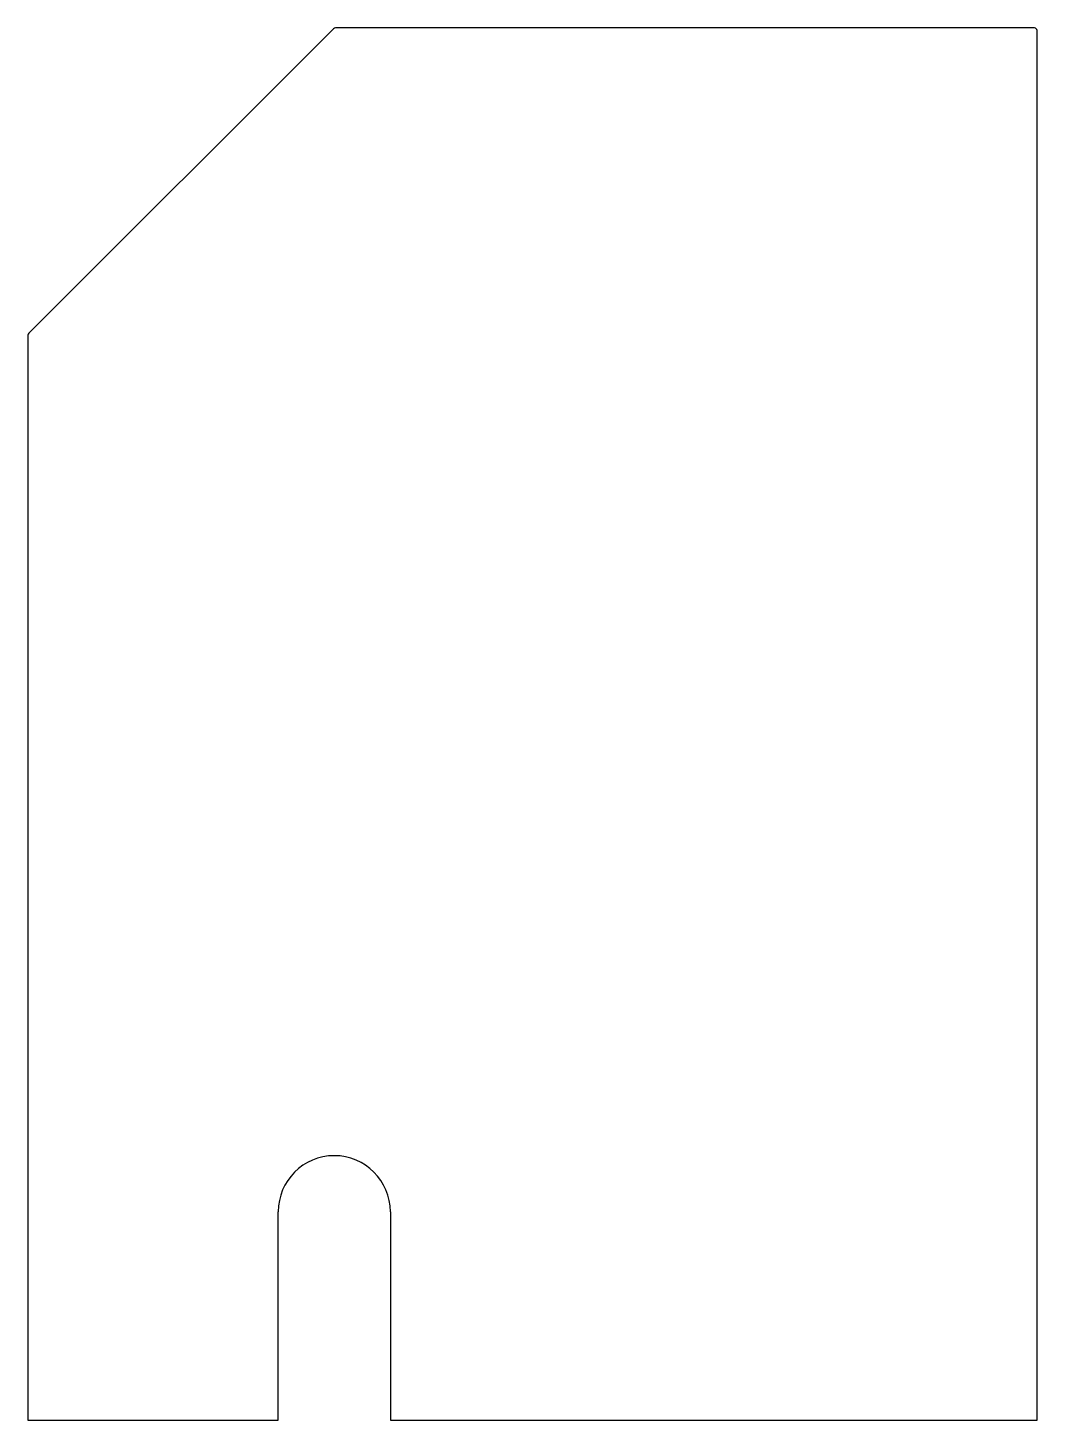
# Model space of a CAD drawing. Header units: millimetres. Extents: x -270 to 0, y 0 to 373.
import ezdxf

# ---------------------------------------------------------------- set-up
doc = ezdxf.new("R2010")
doc.units = ezdxf.units.MM

msp = doc.modelspace()

# ---------------------------------------------------------------- linework, layer by layer
at = {"color": 7, "linetype": 'Continuous', "lineweight": 25}
for p, q in [((-188.3, 372.59), (-269.86, 291.03)), ((-0.75, 372.81), (-187.77, 372.81)), ((0, 0), (0, 372.06)), ((-270.08, 290.5), (-270.08, 0)), ((-203.08, 0), (-203.08, 55.81)), ((-173.08, 55.81), (-173.08, 0)), ((-270.08, 0), (-203.08, 0)), ((-173.08, 0), (0, 0))]:
    msp.add_line(p, q, dxfattribs=at)
for centre, radius, start, end in [((-0.75, 372.06), 0.75, 0, 90), ((-187.77, 372.06), 0.75, 90, 135), ((-269.33, 290.5), 0.75, 135, 180), ((-188.08, 55.81), 15, 0, 180)]:
    msp.add_arc(centre, radius, start, end, dxfattribs=at)

doc.saveas('drawing.dxf')
